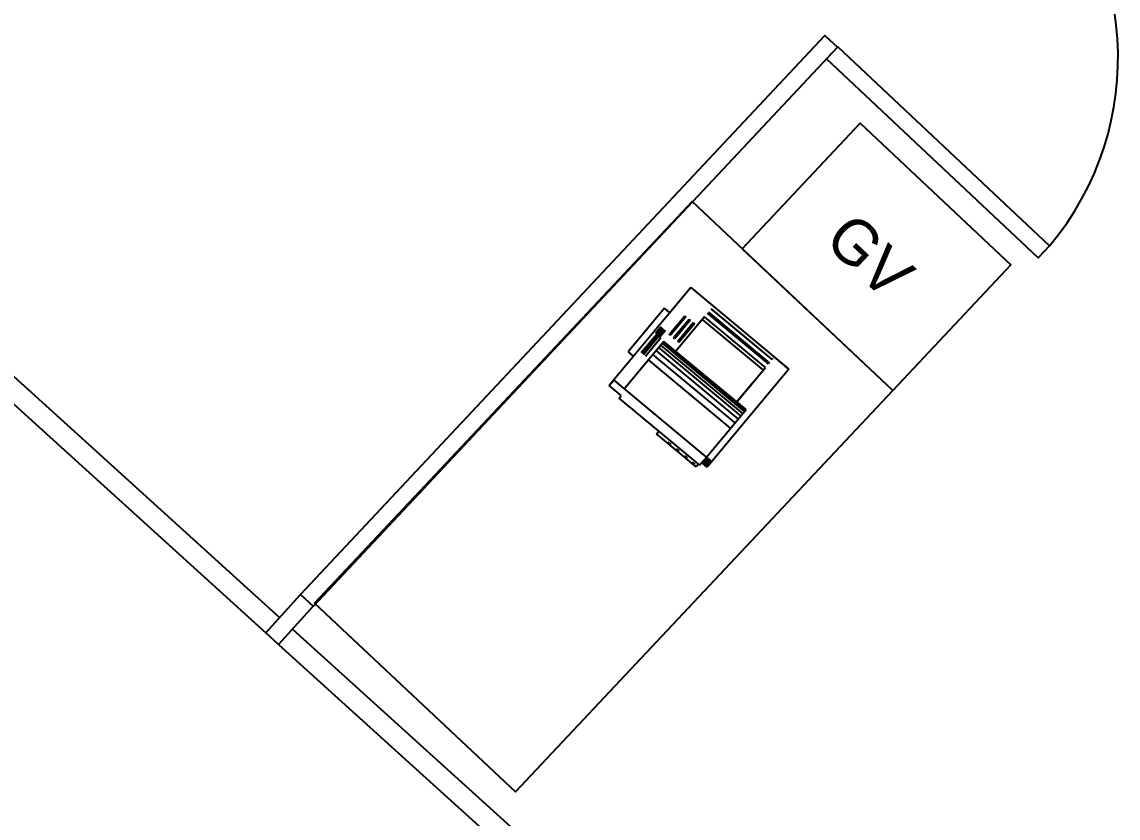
# Model space of a CAD drawing. Header units: millimetres. Extents: x 0 to 86.4, y -30.6 to 19.1.
# Drawn here: x 66.79 to 69.973, y -22.854 to -20.542 of the extents above; entities that cross this region are included whole.
import ezdxf

# ---------------------------------------------------------------- set-up
doc = ezdxf.new("R2010")
doc.units = ezdxf.units.MM
for name, color, linetype in [('AR-DIV', 2, 'Continuous'), ('AR-ESQ', 2, 'Continuous'), ('ar-mobiliário 2012', 2, 'Continuous'), ('AR-PISO', 1, 'Continuous'), ('AR-PORTA', 2, 'Continuous')]:
    doc.layers.add(name, color=color, linetype=linetype)

# ---------------------------------------------------------------- blocks, each defined once
blk = doc.blocks.new('impressora')
at = {"color": 1}
for p, q in [((0.295, 0.39), (0.13, 0.39)), ((0.13, 0.39), (0.13, 0.37)), ((0.295, 0.37), (0.295, 0.39)), ((0.39, 0.37), (0.02, 0.37)), ((0.02, 0.325), (0.02, 0.37)), ((0.02, 0.37), (0.04, 0.37)), ((0.04, 0.37), (0.04, 0)), ((0.222, 0.359), (0.152, 0.359)), ((0.152, 0.355), (0.222, 0.355)), ((0.222, 0.351), (0.152, 0.351)), ((0.2456, 0.363), (0.222, 0.363)), ((0.222, 0.359), (0.222, 0.355)), ((0.2456, 0.359), (0.222, 0.359)), ((0.2456, 0.355), (0.222, 0.355)), ((0.222, 0.351), (0.222, 0.347)), ((0.2456, 0.351), (0.222, 0.351)), ((0.2456, 0.359), (0.2456, 0.363)), ((0.2456, 0.359), (0.2456, 0.355)), ((0.2456, 0.351), (0.2456, 0.347)), ((0.39, 0.37), (0.295, 0.37)), ((0.39, 0.37), (0.39, 0)), ((0.01, 0.02), (0.01, 0.325)), ((0.01, 0.325), (0.02, 0.325)), ((0.22, 0.33), (0.04, 0.33)), ((0.15, 0.02), (0.15, 0.33)), ((0.222, 0.343), (0.152, 0.343)), ((0.17, 0.02), (0.17, 0.33)), ((0.185, 0.02), (0.185, 0.33)), ((0.197, 0.02), (0.197, 0.33)), ((0.206, 0.02), (0.206, 0.33)), ((0.213, 0.02), (0.213, 0.33)), ((0.218, 0.02), (0.218, 0.33)), ((0.22, 0.02), (0.22, 0.33)), ((0.22, 0.33), (0.22, 0.33)), ((0.2456, 0.347), (0.222, 0.347)), ((0.2456, 0.3271), (0.2456, 0.3311)), ((0.2456, 0.3311), (0.3156, 0.3311)), ((0.3156, 0.3271), (0.2456, 0.3271)), ((0.3156, 0.3311), (0.3156, 0.3271)), ((0.2456, 0.3106), (0.2456, 0.3146)), ((0.3156, 0.3146), (0.2456, 0.3146)), ((0.3156, 0.3106), (0.2456, 0.3106)), ((0.2456, 0.2946), (0.2456, 0.2986)), ((0.3156, 0.2986), (0.2456, 0.2986)), ((0.3156, 0.2946), (0.2456, 0.2946)), ((0.3156, 0.3146), (0.3156, 0.3106)), ((0.3156, 0.2986), (0.3156, 0.2946)), ((0.35, 0.285), (0.22, 0.285)), ((0.35, 0.285), (0.33, 0.285)), ((0.34, 0.285), (0.34, 0.055)), ((0.35, 0.055), (0.35, 0.285)), ((0.364, 0.0552), (0.364, 0.2852)), ((0.368, 0.2852), (0.368, 0.0552)), ((0.3804, 0.0552), (0.3804, 0.2852)), ((0, 0.025), (0, 0.175)), ((0, 0.175), (0.01, 0.175)), ((0.0026, 0.1315), (0.0058, 0.1315)), ((0.0026, 0.1009), (0.0058, 0.101)), ((0.0026, 0.0696), (0.0058, 0.0696)), ((0.0026, 0.0407), (0.0058, 0.0407)), ((0.2911, 0.055), (0.22, 0.055)), ((0.22, 0.055), (0.35, 0.055)), ((0.368, 0.0552), (0.364, 0.0552)), ((0.3844, 0.0552), (0.3804, 0.0552)), ((0.39, 0), (0.39, 0.055)), ((0.01, 0.025), (0, 0.025)), ((0.01, 0.02), (0.01, 0.025)), ((0.02, 0.02), (0.01, 0.02)), ((0.02, 0), (0.02, 0.02)), ((0.02, 0.02), (0.02, 0.02)), ((0.02, 0.02), (0.04, 0.02)), ((0.04, 0.02), (0.22, 0.02)), ((0.04, 0), (0.04, 0.02)), ((0.39, 0), (0.02, 0)), ((0.39, 0), (0.39, 0))]:
    blk.add_line(p, q, dxfattribs=at)
for points in [[(0.152, 0.359), (0.222, 0.359), (0.152, 0.363), (0.222, 0.363)], [(0.152, 0.351), (0.222, 0.351), (0.152, 0.355), (0.222, 0.355)], [(0.152, 0.343), (0.222, 0.343), (0.152, 0.347), (0.222, 0.347)], [(0.364, 0.2852), (0.364, 0.0552), (0.368, 0.2852), (0.368, 0.0552)], [(0.3804, 0.2852), (0.3804, 0.0552), (0.3844, 0.2852), (0.3844, 0.0552)], [(0.0058, 0.1219), (0.0026, 0.1219), (0.0058, 0.1315), (0.0026, 0.1315)], [(0.0058, 0.0913), (0.0026, 0.0913), (0.0058, 0.101), (0.0026, 0.1009)], [(0.0058, 0.06), (0.0026, 0.06), (0.0058, 0.0696), (0.0026, 0.0696)], [(0.0058, 0.0311), (0.0026, 0.0311), (0.0058, 0.0407), (0.0026, 0.0407)], [(0.04, 0), (0.02, 0), (0.04, 0.02), (0.02, 0.02)]]:
    blk.add_solid(points, dxfattribs=at)
blk = doc.blocks.new('gaveteiro')
at = {"color": 2}
blk.add_lwpolyline([(0.3, 0), (-0.3, 0), (-0.3, 0.5), (0.3, 0.5)], close=True, dxfattribs=at)
blk.add_text('GV', height=0.13125, dxfattribs=at).set_placement((-0.1427, 0.173))

msp = doc.modelspace()

# ---------------------------------------------------------------- linework, layer by layer
at = {"layer": 'AR-DIV'}
msp.add_lwpolyline([(67.5991, -22.2048), (69.1215, -20.5815), (69.1579, -20.6157), (67.6365, -22.238)], dxfattribs=at)
at = {"layer": 'AR-ESQ'}
for points in [[(66.6494, -21.4657), (67.5387, -22.2715)], [(67.5757, -22.3051), (68.465, -23.1108)]]:
    msp.add_lwpolyline(points, dxfattribs=at)
at = {"layer": 'AR-ESQ', "color": 1}
for points in [[(66.6092, -21.5102), (67.4984, -22.316)], [(67.5354, -22.3495), (68.4247, -23.1553)]]:
    msp.add_lwpolyline(points, dxfattribs=at)
at = {"layer": 'AR-ESQ'}
msp.add_lwpolyline([(67.5991, -22.2048), (67.6362, -22.2384), (67.5354, -22.3495), (67.4984, -22.316)], close=True, dxfattribs=at)
at = {"layer": 'ar-mobiliário 2012'}
msp.add_lwpolyline([(68.7361, -21.0639), (67.6403, -22.2298), (68.2232, -22.7777), (69.319, -21.6119)], close=True, dxfattribs=at)
at = {"layer": 'AR-PISO'}
msp.add_arc((69.123, -20.646), 0.8498, 319.9536, 47.4268, dxfattribs=at)
at = {"layer": 'AR-PORTA'}
msp.add_lwpolyline([(69.1264, -20.6492), (69.1588, -20.6148), (69.7735, -21.1927), (69.7412, -21.2271), (69.1264, -20.6492)], dxfattribs=at)

# ---------------------------------------------------------------- block references
at = {"layer": 'ar-mobiliário 2012'}
for name, p, rotation in [('gaveteiro', (69.1004, -21.4064), 316.7725682119), ('impressora', (68.7674, -21.8498), 50.25511213576301)]:
    msp.add_blockref(name, p, dxfattribs=dict(at, rotation=rotation))

doc.saveas('drawing.dxf')
